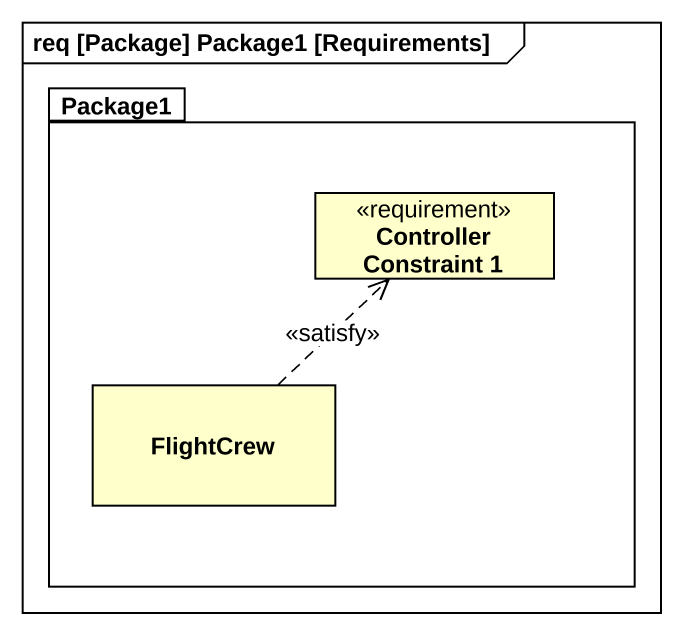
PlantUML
@startuml
mainframe req [Package] Package1 [Requirements]
allowmixing
hide circle
hide empty members
package Package1 {
  class "Controller Constraint 1" as Controller_Constraint_1 <<requirement>>
  rectangle FlightCrew
}
FlightCrew .up.> Controller_Constraint_1 : <<satisfy>>
@enduml
